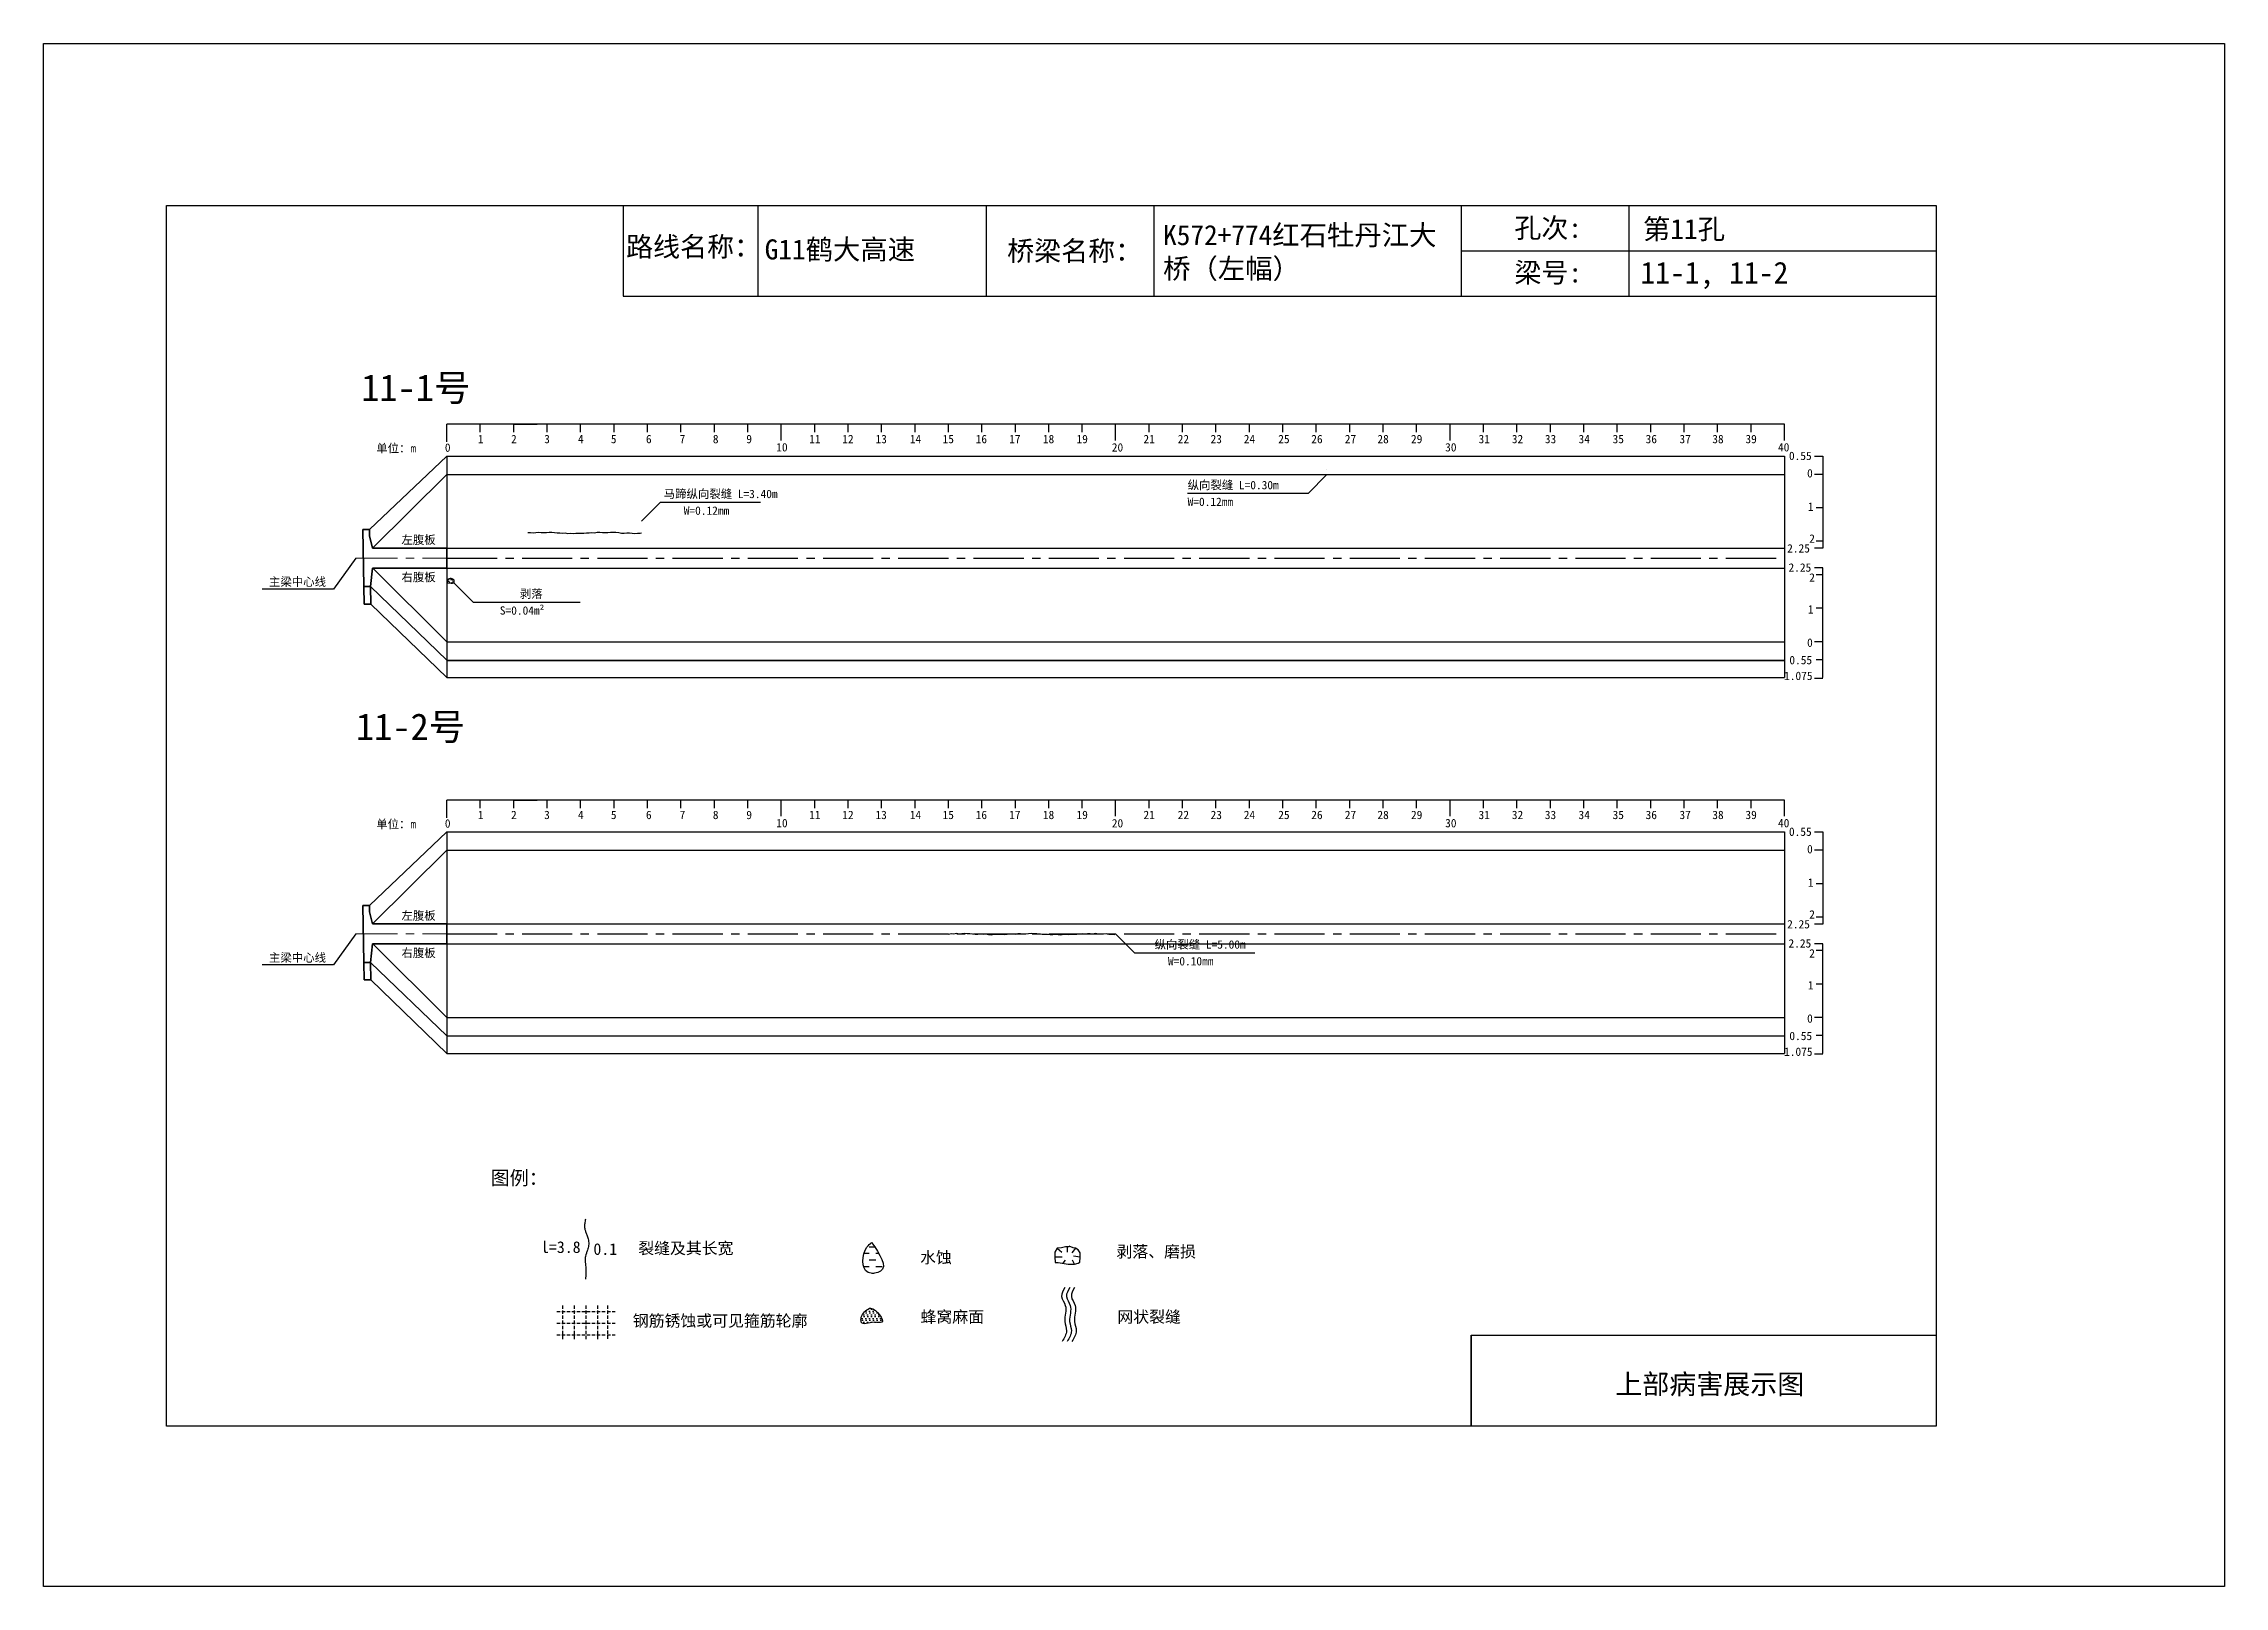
# Model space of a CAD drawing. Header units: millimetres. Extents: x -37 to 615, y -48 to 413.
import ezdxf

# ---------------------------------------------------------------- set-up
doc = ezdxf.new("R2010")
doc.units = ezdxf.units.MM
for name, pattern in [('CENTER', [2, 1.25, -0.25, 0.25, -0.25]), ('CENTER2', [1.125, 0.75, -0.125, 0.125, -0.125]), ('DASHED', [0.75, 0.5, -0.25])]:
    doc.linetypes.add(name, pattern=pattern)
for name, color, linetype in [('加固措施', 7, 'Continuous'), ('图层1', 7, 'Continuous'), ('病害', 5, 'Continuous'), ('轮廓', 3, 'Continuous')]:
    doc.layers.add(name, color=color, linetype=linetype)
doc.layers.add('虚线', color=7, linetype='Continuous', lineweight=30)
doc.styles.get("Standard").update_dxf_attribs({"font": ''})
doc.styles.add('汉字', font='')
doc.styles.get('Standard').set_extended_font_data('SimSun')
doc.styles.get('汉字').set_extended_font_data('SimSun')
pattern_1 = [(0, (-3997.7199, -288.9294), (0.55266586, 1.10533173), [0, -1.10533173])]
pattern_2 = [(0, (-6886.571, -700.7115), (0.55266586, 1.10533173), [0, -1.10533173])]
pattern_3 = [(0, (-3576.1421, -199.0757), (1.9895971, 1.9895971), [1.9895971, -1.9895971])]

# ---------------------------------------------------------------- blocks, each defined once
blk = doc.blocks.new('adfsd')
at = {"lineweight": -2, "ltscale": 0.5}
for p, q in [((1140.897, -3083.694), (1140.936, -3083.729)), ((1140.983, -3083.682), (1140.981, -3083.729)), ((1141.053, -3083.694), (1141.022, -3083.735)), ((1140.876, -3083.768), (1140.94, -3083.769)), ((1140.948, -3083.824), (1140.969, -3083.796)), ((1141.045, -3083.83), (1141.028, -3083.796)), ((1141.094, -3083.772), (1141.036, -3083.763))]:
    blk.add_line(p, q, dxfattribs=at)
blk.add_lwpolyline([(1141, -3083.682), (1140.967, -3083.682), (1140.934, -3083.69), (1140.897, -3083.694), (1140.876, -3083.727), (1140.876, -3083.768), (1140.88, -3083.818), (1140.905, -3083.818), (1140.991, -3083.83), (1141.045, -3083.83), (1141.078, -3083.822), (1141.09, -3083.814), (1141.094, -3083.772), (1141.094, -3083.735), (1141.078, -3083.707), (1141.053, -3083.694), (1141.033, -3083.69), (1141, -3083.678)], dxfattribs=at)
blk = doc.blocks.new('chi')
at = {"color": 0}
for p, q in [((1147.409, -3079.329), (1147.409, -3078.8)), ((1187.409, -3078.8), (1147.409, -3078.8)), ((1148.409, -3079.041), (1148.409, -3078.8)), ((1149.409, -3079.041), (1149.409, -3078.8)), ((1149.409, -3078.8), (1150.109, -3078.8)), ((1150.409, -3079.041), (1150.409, -3078.8)), ((1151.409, -3079.041), (1151.409, -3078.8)), ((1152.409, -3079.041), (1152.409, -3078.8)), ((1153.409, -3079.041), (1153.409, -3078.8)), ((1154.409, -3079.041), (1154.409, -3078.8)), ((1155.409, -3079.041), (1155.409, -3078.8)), ((1156.409, -3079.041), (1156.409, -3078.8)), ((1157.409, -3079.283), (1157.409, -3078.8)), ((1158.409, -3079.041), (1158.409, -3078.8)), ((1159.409, -3079.041), (1159.409, -3078.8)), ((1160.409, -3079.041), (1160.409, -3078.8)), ((1161.409, -3079.041), (1161.409, -3078.8)), ((1162.409, -3079.041), (1162.409, -3078.8)), ((1163.409, -3079.041), (1163.409, -3078.8)), ((1164.409, -3079.041), (1164.409, -3078.8)), ((1165.409, -3079.041), (1165.409, -3078.8)), ((1166.409, -3079.041), (1166.409, -3078.8)), ((1167.409, -3079.283), (1167.409, -3078.8)), ((1168.409, -3079.041), (1168.409, -3078.8)), ((1169.409, -3079.041), (1169.409, -3078.8)), ((1170.409, -3079.041), (1170.409, -3078.8)), ((1171.409, -3079.041), (1171.409, -3078.8)), ((1172.409, -3079.041), (1172.409, -3078.8)), ((1173.409, -3079.041), (1173.409, -3078.8)), ((1174.409, -3079.041), (1174.409, -3078.8)), ((1175.409, -3079.041), (1175.409, -3078.8)), ((1176.409, -3079.041), (1176.409, -3078.8)), ((1177.409, -3079.283), (1177.409, -3078.8)), ((1178.409, -3079.041), (1178.409, -3078.8)), ((1179.409, -3079.041), (1179.409, -3078.8)), ((1180.409, -3079.041), (1180.409, -3078.8)), ((1181.409, -3079.041), (1181.409, -3078.8)), ((1182.409, -3079.041), (1182.409, -3078.8)), ((1183.409, -3079.041), (1183.409, -3078.8)), ((1184.409, -3079.041), (1184.409, -3078.8)), ((1185.409, -3079.041), (1185.409, -3078.8)), ((1186.409, -3079.041), (1186.409, -3078.8)), ((1187.409, -3079.283), (1187.409, -3078.8))]:
    blk.add_line(p, q, dxfattribs=at)
for s, p in [('0', (1147.349, -3079.623)), ('1', (1148.339, -3079.368)), ('2', (1149.328, -3079.368)), ('3', (1150.319, -3079.368)), ('4', (1151.329, -3079.368)), ('5', (1152.313, -3079.368)), ('6', (1153.363, -3079.368)), ('7', (1154.37, -3079.368)), ('8', (1155.363, -3079.368)), ('9', (1156.363, -3079.368)), ('10', (1157.259, -3079.613)), ('11', (1158.242, -3079.368)), ('12', (1159.233, -3079.368)), ('13', (1160.227, -3079.368)), ('14', (1161.252, -3079.368)), ('15', (1162.233, -3079.368)), ('16', (1163.223, -3079.368)), ('17', (1164.224, -3079.368)), ('18', (1165.232, -3079.368)), ('19', (1166.238, -3079.368)), ('20', (1167.294, -3079.617)), ('21', (1168.24, -3079.368)), ('22', (1169.264, -3079.368)), ('23', (1170.247, -3079.368)), ('24', (1171.24, -3079.368)), ('25', (1172.271, -3079.368)), ('26', (1173.258, -3079.368)), ('27', (1174.261, -3079.368)), ('28', (1175.236, -3079.368)), ('29', (1176.24, -3079.368)), ('30', (1177.262, -3079.613)), ('31', (1178.261, -3079.368)), ('32', (1179.256, -3079.368)), ('33', (1180.243, -3079.368)), ('34', (1181.251, -3079.368)), ('35', (1182.269, -3079.368)), ('36', (1183.256, -3079.368)), ('37', (1184.269, -3079.368)), ('38', (1185.251, -3079.368)), ('39', (1186.242, -3079.368)), ('40', (1187.216, -3079.613))]:
    blk.add_text(s, height=0.25).set_placement(p)
blk = doc.blocks.new('kopp')
at = {"color": 0}
for p, q in [((1188.308, -3078.25), (1188.558, -3078.25)), ((1188.558, -3078.25), (1188.558, -3078.8)), ((1188.558, -3078.8), (1188.308, -3078.8)), ((1188.558, -3078.8), (1188.558, -3079.8)), ((1188.558, -3079.8), (1188.358, -3079.8)), ((1188.558, -3079.8), (1188.558, -3079.8)), ((1188.558, -3079.8), (1188.558, -3080.8)), ((1188.558, -3081.009), (1188.308, -3081.009)), ((1188.558, -3080.8), (1188.358, -3080.8)), ((1188.558, -3080.8), (1188.558, -3081.009)), ((1188.558, -3081.592), (1188.308, -3081.592)), ((1188.558, -3081.8), (1188.358, -3081.8)), ((1188.558, -3081.8), (1188.558, -3081.592)), ((1188.558, -3082.8), (1188.558, -3081.8)), ((1188.558, -3082.8), (1188.358, -3082.8)), ((1188.558, -3083.8), (1188.558, -3082.8)), ((1188.558, -3082.8), (1188.558, -3082.8)), ((1188.558, -3083.8), (1188.308, -3083.8)), ((1188.558, -3084.875), (1188.558, -3083.8)), ((1188.558, -3084.338), (1188.358, -3084.338)), ((1188.308, -3084.888), (1188.558, -3084.888))]:
    blk.add_line(p, q, dxfattribs=at)
for s, p in [('0.55', (1187.543, -3078.37)), ('0', (1188.086, -3078.891)), ('1', (1188.109, -3079.89)), ('2', (1188.15, -3080.842)), ('2.25', (1187.49, -3081.135)), ('2.25', (1187.53, -3081.708)), ('2', (1188.15, -3082.006)), ('1', (1188.109, -3082.959)), ('0', (1188.086, -3083.954)), ('0.55', (1187.556, -3084.474)), ('1.075', (1187.398, -3084.946))]:
    blk.add_text(s, height=0.25).set_placement(p)

msp = doc.modelspace()

# ---------------------------------------------------------------- hatches: boundary and pattern name
at = {"layer": '加固措施', "lineweight": -2}
h = msp.add_hatch(dxfattribs=at)
h.set_pattern_fill('DASH', color=256, scale=0.626645)
h.set_pattern_definition(pattern_3)
edge = h.paths.add_edge_path()
edge.add_spline(control_points=[(210.85, 54.88), (210.36, 54.45), (208.03, 52.39), (207.41, 44.9), (216.74, 46.23), (213.29, 51.3), (210.85, 54.88)], knot_values=[0, 0, 0, 0, 3.237042, 15.187225, 21.182779, 35.601669, 35.601669, 35.601669, 35.601669], degree=3, periodic=0)
h = msp.add_hatch(dxfattribs=at)
h.set_pattern_fill('DASH', color=256, scale=0.626645)
h.set_pattern_definition(pattern_3)
edge = h.paths.add_edge_path()
edge.add_spline(control_points=[(210.85, 54.88), (210.36, 54.45), (208.03, 52.39), (207.41, 44.9), (216.74, 46.23), (213.29, 51.3), (210.85, 54.88)], knot_values=[0, 0, 0, 0, 3.237042, 15.187225, 21.182779, 35.601669, 35.601669, 35.601669, 35.601669], degree=3, periodic=0)
h = msp.add_hatch(dxfattribs=at)
h.set_pattern_fill('DOTS', scale=0.696272)
h.set_pattern_definition(pattern_1)
edge = h.paths.add_edge_path()
edge.add_spline(control_points=[(210.19, 35.22), (209.15, 34.51), (207.68, 33.49), (207.52, 29.75), (211, 31.47), (215.72, 30.12), (212.21, 35.3), (210.31, 35.22), (210.19, 35.22)], knot_values=[0, 0, 0, 0, 5.205471, 7.397577, 12.944796, 16.169923, 23.88441, 24.400432, 24.400432, 24.400432, 24.400432], degree=3, periodic=0)
h = msp.add_hatch(dxfattribs=at)
h.set_pattern_fill('DOTS', scale=0.696272)
h.set_pattern_definition(pattern_1)
edge = h.paths.add_edge_path()
edge.add_spline(control_points=[(210.19, 35.22), (209.15, 34.51), (207.68, 33.49), (207.52, 29.75), (211, 31.47), (215.72, 30.12), (212.21, 35.3), (210.31, 35.22), (210.19, 35.22)], knot_values=[0, 0, 0, 0, 5.205471, 7.397577, 12.944796, 16.169923, 23.88441, 24.400432, 24.400432, 24.400432, 24.400432], degree=3, periodic=0)
at = {"layer": '病害', "lineweight": -2}
h = msp.add_hatch(dxfattribs=at)
h.set_pattern_fill('DOTS', color=4, scale=0.696272, style=0)
h.set_pattern_definition(pattern_2)
edge = h.paths.add_edge_path()
edge.add_spline(control_points=[(210.19, 35.22), (209.15, 34.51), (207.68, 33.49), (207.52, 29.75), (211, 31.47), (215.72, 30.12), (212.21, 35.3), (210.31, 35.22), (210.19, 35.22)], knot_values=[0, 0, 0, 0, 1.041094, 1.479515, 2.588959, 3.233985, 4.776882, 4.880086, 4.880086, 4.880086, 4.880086], degree=3, periodic=0)
h = msp.add_hatch(dxfattribs=at)
h.set_pattern_fill('DOTS', color=4, scale=0.696272, style=0)
h.set_pattern_definition(pattern_2)
edge = h.paths.add_edge_path()
edge.add_spline(control_points=[(210.19, 35.22), (209.15, 34.51), (207.68, 33.49), (207.52, 29.75), (211, 31.47), (215.72, 30.12), (212.21, 35.3), (210.31, 35.22), (210.19, 35.22)], knot_values=[0, 0, 0, 0, 1.041094, 1.479515, 2.588959, 3.233985, 4.776882, 4.880086, 4.880086, 4.880086, 4.880086], degree=3, periodic=0)

# ---------------------------------------------------------------- linework, layer by layer
at = {"color": 0, "linetype": 'ByBlock'}
for p, q in [((0, 364.85), (529.17, 364.85)), ((0, 0), (0, 364.85)), ((136.5, 364.85), (136.5, 337.72)), ((245.1, 364.85), (245.1, 337.72)), ((387.13, 364.85), (387.13, 337.72)), ((437.29, 364.79), (437.29, 337.66)), ((529.17, 364.85), (529.17, 0)), ((136.5, 337.72), (529.17, 337.72)), ((390.12, 0), (390.12, 27.12)), ((390.12, 27.12), (529.17, 27.12)), ((529.17, 0), (0, 0))]:
    msp.add_line(p, q, dxfattribs=at)
at = {"color": 0}
for p, q in [((60.65, 267.93), (83.82, 289.93)), ((83.82, 289.93), (83.82, 223.68)), ((83.82, 289.93), (483.82, 289.93)), ((483.82, 289.93), (483.82, 223.68)), ((61.57, 262.43), (83.82, 284.43)), ((83.82, 262.43), (483.82, 262.43)), ((483.82, 262.43), (483.82, 259.43)), ((56.57, 259.43), (49.96, 250.17)), ((61.64, 256.43), (83.82, 234.43)), ((83.82, 256.43), (483.82, 256.43)), ((49.96, 250.17), (28.63, 250.17)), ((60.99, 250.93), (83.82, 228.93)), ((61.09, 245.68), (83.82, 223.68)), ((83.82, 234.43), (483.82, 234.43)), ((83.82, 228.93), (483.82, 228.93)), ((83.82, 228.81), (483.82, 228.81)), ((83.82, 223.68), (483.82, 223.68)), ((60.65, 155.59), (83.82, 177.59)), ((83.82, 177.59), (83.82, 111.34)), ((83.82, 177.59), (483.82, 177.59)), ((483.82, 177.59), (483.82, 111.34)), ((61.57, 150.08), (83.82, 172.09)), ((83.82, 172.09), (483.82, 172.09)), ((83.82, 150.09), (483.82, 150.09)), ((483.82, 150.09), (483.82, 147.09)), ((56.57, 147.09), (49.96, 137.83)), ((61.64, 144.09), (83.82, 122.09)), ((83.82, 144.09), (483.82, 144.09)), ((49.96, 137.83), (28.63, 137.83)), ((60.99, 138.59), (83.82, 116.59)), ((61.09, 133.34), (83.82, 111.34)), ((83.82, 122.09), (483.82, 122.09)), ((83.82, 116.59), (483.82, 116.59)), ((83.82, 111.34), (483.82, 111.34))]:
    msp.add_line(p, q, dxfattribs=at)
msp.add_line((83.82, 284.43), (483.82, 284.43))
at = {"color": 1, "linetype": 'CENTER2', "ltscale": 20}
for p, q in [((83.82, 259.43), (483.82, 259.43)), ((83.82, 147.09), (483.82, 147.09))]:
    msp.add_line(p, q, dxfattribs=at)
at = {"color": 7}
for p, q in [((84, 252.48), (84.59, 252.47)), ((84.19, 253.16), (84.55, 252.84)), ((84.66, 251.97), (84.85, 252.23)), ((84.98, 253.27), (84.96, 252.84)), ((85.62, 253.16), (85.34, 252.79)), ((85.55, 251.91), (85.39, 252.23)), ((86, 252.44), (85.47, 252.53))]:
    msp.add_line(p, q, dxfattribs=at)
at = {"color": 1, "linetype": 'DASHED', "ltscale": 2}
for p, q in [((116.71, 34.25), (134.11, 34.25)), ((116.71, 34.25), (134.11, 34.25)), ((118.45, 35.99), (118.45, 25.55)), ((118.45, 35.99), (118.45, 25.55)), ((121.93, 35.99), (121.93, 25.55)), ((121.93, 35.99), (121.93, 25.55)), ((125.41, 35.99), (125.41, 25.55)), ((125.41, 35.99), (125.41, 25.55)), ((128.89, 35.99), (128.89, 25.55)), ((128.89, 35.99), (128.89, 25.55)), ((131.87, 36.02), (131.87, 25.57)), ((131.87, 36.02), (131.87, 25.57)), ((116.71, 30.77), (134.11, 30.77)), ((116.71, 30.77), (134.11, 30.77)), ((116.71, 27.29), (134.11, 27.29)), ((116.71, 27.29), (134.11, 27.29))]:
    msp.add_line(p, q, dxfattribs=at)
at = {"color": 3, "linetype": 'ByBlock'}
msp.add_lwpolyline([(-36.77, 413.19), (615.38, 413.19), (615.38, -47.93), (-36.77, -47.93)], close=True, dxfattribs=at)
at = {"color": 7}
for points in [[(347, 284.4), (341.34, 278.74), (305.34, 278.74)], [(347, 285.91), (347, 285.86)], [(142, 270.45), (147.66, 276.1), (177.66, 276.1)], [(108, 267.04), (108.8, 267.09), (109.6, 266.96), (110.4, 267.05), (111.2, 267.16), (112, 267.05), (112.8, 267.1), (113.6, 267.05), (114.4, 267.17), (115.2, 267.13), (116, 267.1), (116.8, 266.94), (117.6, 266.95), (118.4, 266.91), (119.2, 266.92), (120, 266.81), (120.8, 266.83), (121.6, 266.78), (122.4, 266.87), (123.2, 266.82), (124, 266.86), (124.8, 266.84), (125.6, 266.97), (126.4, 266.94), (127.2, 267.06), (128, 267), (128.8, 267.15), (129.6, 267.19), (130.4, 267.1), (131.2, 267.08), (132, 267.1), (132.8, 267.12), (133.6, 267.18), (134.4, 267.12), (135.2, 267.09), (136, 266.91), (136.8, 266.9), (137.6, 266.94), (138.4, 266.95), (139.2, 266.86), (140, 266.75), (140.8, 266.89), (141.6, 266.9), (142, 266.97)], [(85.13, 253.27), (84.83, 253.27), (84.53, 253.2), (84.19, 253.16), (84, 252.86), (84, 252.48), (84.04, 252.03), (84.26, 252.03), (85.06, 251.91), (85.55, 251.91), (85.85, 251.99), (85.96, 252.06), (86, 252.44), (86, 252.78), (85.85, 253.05), (85.62, 253.16), (85.43, 253.2), (85.13, 253.31)], [(86, 251.91), (91.66, 246.26), (123.66, 246.26)], [(233.8, 147.04), (234.6, 147.17), (235.4, 147.11), (236.2, 147.27), (237, 147.14), (237.8, 147.21), (238.6, 147.32), (239.4, 147.17), (240.2, 147.2), (241, 147.15), (241.8, 147.05), (242.6, 147.02), (243.4, 147.07), (244.2, 146.98), (245, 147.1), (245.8, 146.94), (246.6, 146.85), (247.4, 147.02), (248.2, 147), (249, 146.97), (249.8, 147.02), (250.6, 146.91), (251.4, 146.98), (252.2, 147.12), (253, 147.14), (253.8, 147.06), (254.6, 147.21), (255.4, 147.19), (256.2, 147.12), (257, 147.15), (257.8, 147.18), (258.6, 147.29), (259.4, 147.21), (260.2, 147.21), (261, 147.14), (261.8, 147.02), (262.6, 147.01), (263.4, 146.98), (264.2, 146.89), (265, 146.94), (265.8, 147), (266.6, 146.92), (267.4, 146.86), (268.2, 147.03), (269, 146.99), (269.8, 146.9), (270.6, 147.04), (271.4, 147.02), (272.2, 147.04), (273, 147.14), (273.8, 147.21), (274.6, 147.16), (275.4, 147.21), (276.2, 147.26), (277, 147.14), (277.8, 147.31), (278.6, 147.1), (279.4, 147.16), (280.2, 147.12), (281, 147.17), (281.8, 147.05), (282.6, 146.98), (283.4, 146.96), (283.8, 147.08)], [(283.8, 147.08), (289.46, 141.42), (325.46, 141.42)]]:
    msp.add_lwpolyline(points, dxfattribs=at)
for points in [[(268.59, 41.36), (268.08, 40.47), (267.03, 38.67), (269.71, 35.55), (267.97, 31.9), (269.63, 28.26), (268.46, 26.35), (267.82, 25.31)], [(268.59, 41.36), (268.08, 40.47), (267.03, 38.67), (269.71, 35.55), (267.97, 31.9), (269.63, 28.26), (268.46, 26.35), (267.82, 25.31)], [(270.07, 41.36), (269.55, 40.47), (268.51, 38.67), (271.18, 35.55), (269.44, 31.9), (271.1, 28.26), (269.94, 26.35), (269.3, 25.31)], [(270.07, 41.36), (269.55, 40.47), (268.51, 38.67), (271.18, 35.55), (269.44, 31.9), (271.1, 28.26), (269.94, 26.35), (269.3, 25.31)], [(271.52, 41.36), (271, 40.47), (269.96, 38.67), (272.63, 35.55), (270.89, 31.9), (272.55, 28.26), (271.39, 26.35), (270.75, 25.31)], [(271.52, 41.36), (271, 40.47), (269.96, 38.67), (272.63, 35.55), (270.89, 31.9), (272.55, 28.26), (271.39, 26.35), (270.75, 25.31)]]:
    msp.add_open_spline(points, degree=3, knots=[0, 0, 0, 0, 2.808133, 5.677796, 10.461234, 13.324406, 16.732801, 16.732801, 16.732801, 16.732801])
at = {"lineweight": -2}
msp.add_open_spline([(210.19, 35.22), (209.15, 34.51), (207.68, 33.49), (207.52, 29.75), (211, 31.47), (215.72, 30.12), (212.21, 35.3), (210.31, 35.22), (210.19, 35.22)], degree=3, knots=[0, 0, 0, 0, 3.624423, 5.150725, 9.013098, 11.258664, 16.630045, 16.989336, 16.989336, 16.989336, 16.989336], dxfattribs=at)
msp.add_open_spline([(210.19, 35.22), (209.15, 34.51), (207.68, 33.49), (207.52, 29.75), (211, 31.47), (215.72, 30.12), (212.21, 35.3), (210.31, 35.22), (210.19, 35.22)], degree=3, knots=[0, 0, 0, 0, 3.624423, 5.150725, 9.013098, 11.258664, 16.630045, 16.989336, 16.989336, 16.989336, 16.989336], dxfattribs=at)
at = {"layer": '加固措施', "lineweight": -2}
msp.add_open_spline([(210.85, 54.88), (210.36, 54.45), (208.03, 52.39), (207.41, 44.9), (216.74, 46.23), (213.29, 51.3), (210.85, 54.88)], degree=3, knots=[0, 0, 0, 0, 2.028466, 9.51698, 13.274057, 22.309569, 22.309569, 22.309569, 22.309569], dxfattribs=at)
msp.add_open_spline([(210.85, 54.88), (210.36, 54.45), (208.03, 52.39), (207.41, 44.9), (216.74, 46.23), (213.29, 51.3), (210.85, 54.88)], degree=3, knots=[0, 0, 0, 0, 2.028466, 9.51698, 13.274057, 22.309569, 22.309569, 22.309569, 22.309569], dxfattribs=at)
at = {"layer": '图层1', "lineweight": -2}
msp.add_open_spline([(125.25, 61.82), (125.22, 61.61), (125.18, 61.39), (125.07, 60.75), (125.02, 60.35), (124.99, 59.78), (125, 59.6), (125.02, 59.31), (125.03, 59.21), (125.06, 59), (125.09, 58.89), (125.19, 58.51), (125.29, 58.21), (125.54, 57.57), (125.69, 57.22), (125.96, 56.46), (126.09, 56.04), (126.21, 55.34), (126.24, 55.06), (126.25, 54.51), (126.23, 54.25), (126.16, 53.74), (126.11, 53.5), (126, 53.03), (125.93, 52.81), (125.76, 52.25), (125.64, 51.93), (125.45, 51.33), (125.36, 51.04), (125.27, 50.66), (125.24, 50.54), (125.21, 50.32), (125.2, 50.23), (125.18, 50.03), (125.17, 49.92), (125.17, 49.54), (125.18, 49.25), (125.23, 48.62), (125.27, 48.29), (125.33, 47.7), (125.35, 47.46), (125.38, 47), (125.39, 46.78), (125.4, 46.36), (125.4, 46.16), (125.39, 45.54), (125.37, 45.14), (125.32, 44.45), (125.3, 44.15), (125.27, 43.85)], degree=3, knots=[0, 0, 0, 0, 0.93103, 0.93103, 2.904338, 2.904338, 3.933552, 3.933552, 4.598026, 4.598026, 5.2625, 5.2625, 6.799065, 6.799065, 8.335629, 8.335629, 9.872194, 9.872194, 10.744529, 10.744529, 11.616864, 11.616864, 12.4892, 12.4892, 13.361535, 13.361535, 14.755665, 14.755665, 16.149795, 16.149795, 16.835641, 16.835641, 17.410365, 17.410365, 17.98509, 17.98509, 19.45733, 19.45733, 20.929571, 20.929571, 21.910052, 21.910052, 22.722819, 22.722819, 23.535585, 23.535585, 25.161117, 25.161117, 26.428502, 26.428502, 26.428502, 26.428502], dxfattribs=at)
msp.add_open_spline([(125.25, 61.82), (125.22, 61.61), (125.18, 61.39), (125.07, 60.75), (125.02, 60.35), (124.99, 59.78), (125, 59.6), (125.02, 59.31), (125.03, 59.21), (125.06, 59), (125.09, 58.89), (125.19, 58.51), (125.29, 58.21), (125.54, 57.57), (125.69, 57.22), (125.96, 56.46), (126.09, 56.04), (126.21, 55.34), (126.24, 55.06), (126.25, 54.51), (126.23, 54.25), (126.16, 53.74), (126.11, 53.5), (126, 53.03), (125.93, 52.81), (125.76, 52.25), (125.64, 51.93), (125.45, 51.33), (125.36, 51.04), (125.27, 50.66), (125.24, 50.54), (125.21, 50.32), (125.2, 50.23), (125.18, 50.03), (125.17, 49.92), (125.17, 49.54), (125.18, 49.25), (125.23, 48.62), (125.27, 48.29), (125.33, 47.7), (125.35, 47.46), (125.38, 47), (125.39, 46.78), (125.4, 46.36), (125.4, 46.16), (125.39, 45.54), (125.37, 45.14), (125.32, 44.45), (125.3, 44.15), (125.27, 43.85)], degree=3, knots=[0, 0, 0, 0, 0.93103, 0.93103, 2.904338, 2.904338, 3.933552, 3.933552, 4.598026, 4.598026, 5.2625, 5.2625, 6.799065, 6.799065, 8.335629, 8.335629, 9.872194, 9.872194, 10.744529, 10.744529, 11.616864, 11.616864, 12.4892, 12.4892, 13.361535, 13.361535, 14.755665, 14.755665, 16.149795, 16.149795, 16.835641, 16.835641, 17.410365, 17.410365, 17.98509, 17.98509, 19.45733, 19.45733, 20.929571, 20.929571, 21.910052, 21.910052, 22.722819, 22.722819, 23.535585, 23.535585, 25.161117, 25.161117, 26.428502, 26.428502, 26.428502, 26.428502], dxfattribs=at)
at = {"layer": '病害', "color": 5}
for p, q in [((136.5, 364.85), (136.5, 337.72)), ((245.1, 364.85), (245.1, 337.72)), ((387.13, 364.85), (387.13, 337.72)), ((529.17, 364.85), (529.17, 337.72)), ((136.5, 337.72), (386.58, 337.72)), ((386.58, 337.72), (529.17, 337.72)), ((390.12, 27.12), (529.17, 27.12)), ((390.12, 27.12), (390.12, 0)), ((529.17, 27.12), (529.17, 0))]:
    msp.add_line(p, q, dxfattribs=at)
at = {"layer": '病害', "color": 0}
for p, q in [((176.83, 364.85), (176.83, 337.72)), ((295.25, 364.85), (295.25, 337.72)), ((387.14, 351.23), (529.17, 351.23))]:
    msp.add_line(p, q, dxfattribs=at)
at = {"layer": '虚线', "linetype": 'CENTER', "lineweight": 18, "ltscale": 10}
for p, q in [((56.57, 259.43), (83.82, 259.43)), ((56.57, 147.09), (83.82, 147.09))]:
    msp.add_line(p, q, dxfattribs=at)
at = {"layer": '轮廓', "color": 5, "lineweight": 35}
for p, q in [((58.99, 250.93), (58.65, 267.93)), ((58.65, 267.93), (60.65, 267.93)), ((60.69, 266.05), (60.65, 267.93)), ((61.57, 262.43), (60.69, 266.05)), ((83.82, 262.43), (61.57, 262.43)), ((83.82, 256.43), (83.82, 262.43)), ((60.99, 250.93), (61.63, 256.43)), ((83.82, 256.43), (61.63, 256.43)), ((58.99, 250.93), (60.99, 250.93)), ((59.09, 245.68), (58.99, 250.93)), ((61.09, 245.68), (60.99, 250.93)), ((59.09, 245.68), (61.09, 245.68)), ((58.99, 138.59), (58.65, 155.59)), ((58.65, 155.59), (60.65, 155.59)), ((60.69, 153.71), (60.65, 155.59)), ((61.57, 150.08), (60.69, 153.71)), ((83.82, 150.08), (61.57, 150.08)), ((83.82, 144.08), (83.82, 150.08)), ((60.99, 138.59), (61.63, 144.09)), ((83.82, 144.09), (61.63, 144.09)), ((58.99, 138.59), (60.99, 138.59)), ((59.09, 133.34), (58.99, 138.59)), ((61.09, 133.34), (60.99, 138.59)), ((59.09, 133.34), (61.09, 133.34))]:
    msp.add_line(p, q, dxfattribs=at)

# ---------------------------------------------------------------- block references
at = {"color": 0}
for name, p, xscale, yscale, zscale in [('chi', (-11390.27, 31087.43), 9.999999999994273, 9.999999999994273, 9.999999999994273), ('kopp', (-11390.27, 31072.43), 9.999999999994273, 9.999999999994273, 9.999999999994273), ('chi', (-11390.27, 30975.09), 9.999999999994273, 9.999999999994273, 9.999999999994273), ('kopp', (-11390.27, 30960.09), 9.999999999994273, 9.999999999994273, 9.999999999994273), ('adfsd', (-39452.38, 107407.64), 34.81359766870787, 34.81359766870787, 34.81359766870787), ('adfsd', (-39452.38, 107407.64), 34.81359766870787, 34.81359766870787, 34.81359766870787)]:
    msp.add_blockref(name, p, dxfattribs=dict(at, xscale=xscale, yscale=yscale, zscale=zscale))

# ---------------------------------------------------------------- texts
for s, p in [('单位：m', (62.7, 290.99)), ('左腹板', (70.24, 263.64)), ('右腹板', (70.24, 252.47)), ('主梁中心线', (30.63, 251.08)), ('单位：m', (62.7, 178.65)), ('左腹板', (70.24, 151.3)), ('主梁中心线', (30.63, 138.73)), ('右腹板', (70.24, 140.13))]:
    msp.add_text(s, height=2.5).set_placement(p)
at = {"color": 7}
for s, p in [('纵向裂缝 L=0.30m', (305.34, 279.99)), ('马蹄纵向裂缝 L=3.40m', (148.66, 277.35)), ('W=0.12mm', (154.66, 272.35)), ('W=0.12mm', (305.34, 274.99)), ('剥落', (105.66, 247.51)), ('S=0.04m²', (99.66, 242.51)), ('纵向裂缝 L=5.00m', (295.46, 142.67)), ('W=0.10mm', (299.46, 137.67))]:
    msp.add_text(s, height=2.5, dxfattribs=at).set_placement(p)
at = {"linetype": 'ByBlock', "attachment_point": 1, "style": '汉字'}
for s, insert, char_height, width in [('K572+774红石牡丹江大桥（左幅）', (298, 358.97), 6, 87.5474), ('{\\C0;第11孔}', (441.52, 360.78), 6, 77.4135), ('{\\C0;G11鹤大高速}', (178.87, 354.68), 6, 62.8604), ('{\\C0;11-1, 11-2}', (440.75, 347.98), 6.5, 84.1186), ('{\\C0;11-1号}', (58.2, 314.34), 8, 49.3496), ('{\\C0;11-2号}', (56.63, 213.01), 8, 49.3496)]:
    msp.add_mtext(s, dxfattribs=dict(at, insert=insert, char_height=char_height, width=width))
at = {"layer": '图层1', "style": '汉字'}
for s, p in [('孔次:', (403.05, 355.16)), ('路线名称：', (137.42, 349.54)), ('桥梁名称：', (251.38, 348.29)), ('梁号:', (403.08, 341.8)), ('上部病害展示图', (433.23, 9.56))]:
    msp.add_text(s, height=5.918, dxfattribs=at).set_placement(p)
at = {"layer": '图层1', "lineweight": -2, "attachment_point": 1}
for s, insert, char_height in [('图例：', (96.91, 76.23), 4.178), ('图例：', (96.91, 76.23), 4.178), ('l=3.8', (111.98, 55.21), 3.481), ('l=3.8', (111.98, 55.21), 3.481), ('0.1', (127.65, 54.63), 3.481), ('0.1', (127.65, 54.63), 3.481), ('裂缝及其长宽', (141.05, 54.88), 3.481), ('裂缝及其长宽', (141.05, 54.88), 3.481), ('水蚀', (225.33, 52.14), 3.481), ('水蚀', (225.33, 52.14), 3.481), ('剥落、磨损', (284.06, 53.89), 3.481), ('剥落、磨损', (284.06, 53.89), 3.481), ('钢筋锈蚀或可见箍筋轮廓', (139.42, 33.21), 3.4814), ('钢筋锈蚀或可见箍筋轮廓', (139.42, 33.21), 3.4814), ('蜂窝麻面', (225.48, 34.38), 3.481), ('蜂窝麻面', (225.48, 34.38), 3.481), ('网状裂缝', (284.32, 34.39), 3.481), ('网状裂缝', (284.32, 34.39), 3.481)]:
    msp.add_mtext(s, dxfattribs=dict(at, insert=insert, char_height=char_height))

doc.saveas('drawing.dxf')
